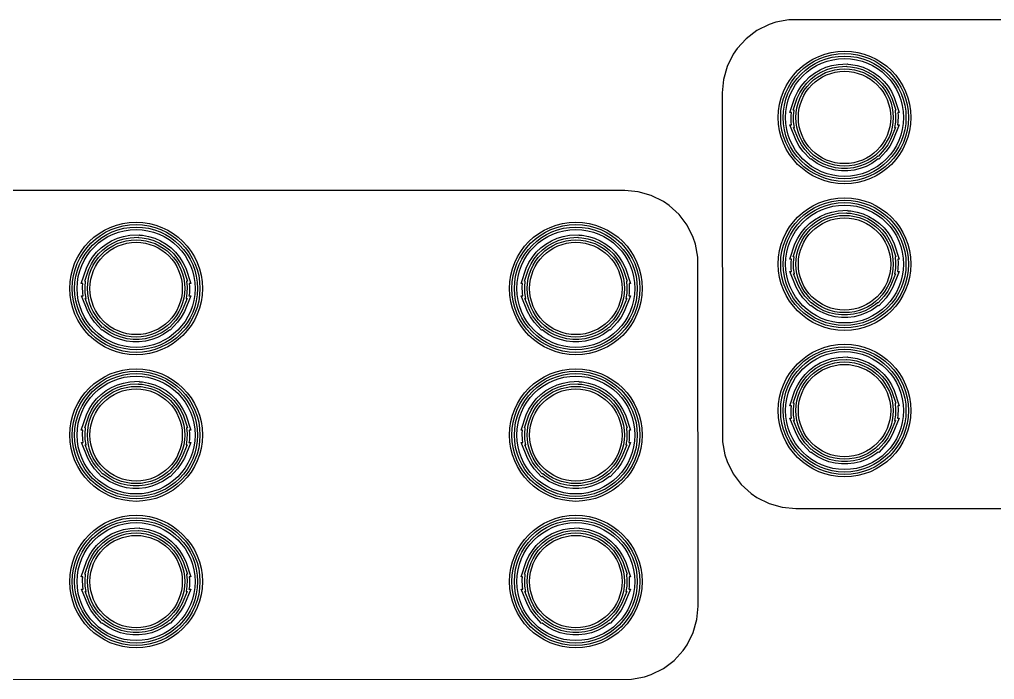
# Model space of a CAD drawing. Header units: millimetres. Extents: x -214 to 214, y -114 to 114.
# Drawn here: x -84.2 to -44.29, y 86.49 to 113.51 of the extents above; entities that cross this region are included whole.
import ezdxf

# ---------------------------------------------------------------- set-up
doc = ezdxf.new("R2010")
doc.units = ezdxf.units.MM
doc.layers.add('1', color=7, linetype='CONTINUOUS')

msp = doc.modelspace()

# ---------------------------------------------------------------- linework, layer by layer
at = {"layer": '1', "color": 0}
for p, q in [((-53.239, 113.398), (-53.513, 113.306)), ((-52.704, 113.497), (-53.239, 113.398)), ((7.573, 113.51), (-52.704, 113.497)), ((-54.011, 113.059), (-54.454, 112.725)), ((-53.513, 113.306), (-54.011, 113.059)), ((-54.454, 112.725), (-54.823, 112.322)), ((-54.823, 112.322), (-54.985, 112.084)), ((-54.985, 112.084), (-55.233, 111.587)), ((-55.233, 111.587), (-55.385, 111.053)), ((-55.385, 111.053), (-55.436, 110.514)), ((-55.436, 110.514), (-55.437, 110.513)), ((-55.437, 110.513), (-55.424, 96.222)), ((-59.426, 106.51), (-119.704, 106.497)), ((-58.873, 106.458), (-59.426, 106.51)), ((-58.339, 106.306), (-58.873, 106.458)), ((-57.842, 106.058), (-58.339, 106.306)), ((-57.604, 105.896), (-57.842, 106.058)), ((-57.201, 105.527), (-57.604, 105.896)), ((-56.867, 105.084), (-57.201, 105.527)), ((-56.62, 104.586), (-56.867, 105.084)), ((-56.528, 104.312), (-56.62, 104.586)), ((-56.429, 103.777), (-56.528, 104.312)), ((-56.416, 89.499), (-56.429, 103.777)), ((-55.424, 96.222), (-55.325, 95.687)), ((-55.325, 95.687), (-55.233, 95.413)), ((-55.233, 95.413), (-54.986, 94.915)), ((-54.986, 94.915), (-54.652, 94.472)), ((-54.652, 94.472), (-54.249, 94.103)), ((-54.249, 94.103), (-54.011, 93.941)), ((-54.011, 93.941), (-53.514, 93.693)), ((-53.514, 93.693), (-52.98, 93.541)), ((-52.98, 93.541), (-52.427, 93.49)), ((-52.427, 93.49), (7.85, 93.502)), ((-56.468, 88.946), (-56.416, 89.499)), ((-56.62, 88.412), (-56.468, 88.946)), ((-56.868, 87.915), (-56.62, 88.412)), ((-57.03, 87.677), (-56.868, 87.915)), ((-57.399, 87.274), (-57.03, 87.677)), ((-57.842, 86.94), (-57.399, 87.274)), ((-58.614, 86.601), (-58.34, 86.693)), ((-58.34, 86.693), (-57.842, 86.94)), ((-119.428, 86.49), (-59.149, 86.502)), ((-59.149, 86.502), (-58.614, 86.601))]:
    msp.add_line(p, q, dxfattribs=at)
at = {"layer": '1', "color": 1}
for p, q in [((-51.651, 111.315), (-51.427, 111.448)), ((-51.595, 111.232), (-51.381, 111.359)), ((-51.427, 111.448), (-51.189, 111.553)), ((-51.381, 111.359), (-51.155, 111.459)), ((-51.189, 111.553), (-50.94, 111.628)), ((-51.155, 111.459), (-50.917, 111.531)), ((-50.94, 111.628), (-50.685, 111.674)), ((-50.917, 111.531), (-50.673, 111.575)), ((-50.685, 111.674), (-50.303, 111.698)), ((-50.673, 111.575), (-50.342, 111.595)), ((-50.342, 111.595), (-50.332, 111.584)), ((-50.332, 111.584), (-50.18, 111.575)), ((-50.303, 111.698), (-50.286, 111.681)), ((-50.286, 111.681), (-50.168, 111.674)), ((-50.18, 111.575), (-49.936, 111.531)), ((-50.168, 111.674), (-49.913, 111.628)), ((-49.936, 111.531), (-49.698, 111.459)), ((-49.913, 111.628), (-49.664, 111.553)), ((-49.698, 111.459), (-49.472, 111.359)), ((-49.664, 111.553), (-49.426, 111.448)), ((-49.472, 111.359), (-49.258, 111.232)), ((-49.426, 111.448), (-49.202, 111.315)), ((-52.206, 110.776), (-52.043, 110.978)), ((-52.043, 110.978), (-51.857, 111.159)), ((-51.969, 110.91), (-51.792, 111.083)), ((-51.857, 111.159), (-51.651, 111.315)), ((-51.792, 111.083), (-51.595, 111.232)), ((-49.258, 111.232), (-49.061, 111.083)), ((-49.202, 111.315), (-48.996, 111.159)), ((-49.061, 111.083), (-48.884, 110.91)), ((-48.996, 111.159), (-48.81, 110.978)), ((-48.81, 110.978), (-48.647, 110.776)), ((-52.456, 110.323), (-52.344, 110.558)), ((-52.344, 110.558), (-52.206, 110.776)), ((-52.256, 110.51), (-52.125, 110.718)), ((-52.125, 110.718), (-51.969, 110.91)), ((-48.884, 110.91), (-48.728, 110.718)), ((-48.728, 110.718), (-48.597, 110.51)), ((-48.647, 110.776), (-48.509, 110.558)), ((-48.509, 110.558), (-48.397, 110.323)), ((-52.669, 109.698), (-52.456, 110.323)), ((-52.529, 109.798), (-52.364, 110.286)), ((-52.364, 110.286), (-52.256, 110.51)), ((-48.597, 110.51), (-48.489, 110.286)), ((-48.489, 110.286), (-48.324, 109.798)), ((-48.397, 110.323), (-48.184, 109.698)), ((-52.495, 109.798), (-52.529, 109.798)), ((-52.516, 109.562), (-52.495, 109.798)), ((-48.324, 109.798), (-48.358, 109.798)), ((-48.358, 109.798), (-48.337, 109.561)), ((-52.604, 109.698), (-52.669, 109.698)), ((-52.616, 109.565), (-52.604, 109.698)), ((-52.608, 109.305), (-52.616, 109.565)), ((-52.509, 109.314), (-52.516, 109.562)), ((-48.337, 109.561), (-48.344, 109.313)), ((-48.184, 109.698), (-48.249, 109.698)), ((-48.249, 109.698), (-48.237, 109.564)), ((-48.237, 109.564), (-48.245, 109.304)), ((-52.404, 108.558), (-52.662, 109.194)), ((-52.662, 109.194), (-52.592, 109.194)), ((-52.592, 109.194), (-52.608, 109.305)), ((-52.314, 108.601), (-52.514, 109.094)), ((-52.514, 109.094), (-52.476, 109.094)), ((-52.476, 109.094), (-52.509, 109.314)), ((-48.339, 109.094), (-48.539, 108.601)), ((-48.191, 109.194), (-48.449, 108.558)), ((-48.344, 109.313), (-48.377, 109.094)), ((-48.377, 109.094), (-48.339, 109.094)), ((-48.245, 109.304), (-48.261, 109.194)), ((-48.261, 109.194), (-48.191, 109.194)), ((-52.279, 108.331), (-52.404, 108.558)), ((-52.195, 108.384), (-52.314, 108.601)), ((-48.539, 108.601), (-48.66, 108.383)), ((-48.449, 108.558), (-48.575, 108.33)), ((-52.129, 108.12), (-52.279, 108.331)), ((-52.051, 108.183), (-52.195, 108.384)), ((-51.798, 107.907), (-52.051, 108.183)), ((-48.803, 108.182), (-49.055, 107.907)), ((-48.66, 108.383), (-48.803, 108.182)), ((-48.575, 108.33), (-48.725, 108.119)), ((-51.826, 107.789), (-52.129, 108.12)), ((-51.801, 107.799), (-51.826, 107.789)), ((-51.754, 107.758), (-51.801, 107.799)), ((-51.781, 107.914), (-51.798, 107.907)), ((-51.693, 107.838), (-51.781, 107.914)), ((-51.49, 107.7), (-51.693, 107.838)), ((-49.16, 107.838), (-49.363, 107.7)), ((-49.072, 107.914), (-49.16, 107.838)), ((-49.052, 107.799), (-49.099, 107.758)), ((-49.055, 107.907), (-49.072, 107.914)), ((-49.027, 107.789), (-49.052, 107.799)), ((-48.725, 108.119), (-49.027, 107.789)), ((-51.541, 107.614), (-51.754, 107.758)), ((-51.308, 107.495), (-51.541, 107.614)), ((-51.268, 107.587), (-51.49, 107.7)), ((-51.067, 107.405), (-51.308, 107.495)), ((-51.038, 107.501), (-51.268, 107.587)), ((-50.814, 107.343), (-51.067, 107.405)), ((-50.796, 107.442), (-51.038, 107.501)), ((-50.55, 107.413), (-50.796, 107.442)), ((-50.303, 107.413), (-50.55, 107.413)), ((-50.057, 107.442), (-50.303, 107.413)), ((-49.815, 107.501), (-50.057, 107.442)), ((-49.786, 107.405), (-50.039, 107.343)), ((-49.585, 107.587), (-49.815, 107.501)), ((-49.545, 107.495), (-49.786, 107.405)), ((-49.363, 107.7), (-49.585, 107.587)), ((-49.312, 107.614), (-49.545, 107.495)), ((-49.099, 107.758), (-49.312, 107.614)), ((-50.555, 107.313), (-50.814, 107.343)), ((-50.298, 107.313), (-50.555, 107.313)), ((-50.039, 107.343), (-50.298, 107.313)), ((-51.651, 105.315), (-51.427, 105.448)), ((-51.427, 105.448), (-51.189, 105.553)), ((-51.381, 105.359), (-51.155, 105.459)), ((-51.189, 105.553), (-50.94, 105.628)), ((-51.155, 105.459), (-50.917, 105.531)), ((-50.94, 105.628), (-50.685, 105.674)), ((-50.917, 105.531), (-50.673, 105.575)), ((-50.685, 105.674), (-50.302, 105.698)), ((-50.673, 105.575), (-50.341, 105.595)), ((-50.341, 105.595), (-50.33, 105.584)), ((-50.33, 105.584), (-50.18, 105.575)), ((-50.302, 105.698), (-50.285, 105.681)), ((-50.285, 105.681), (-50.168, 105.674)), ((-50.18, 105.575), (-49.936, 105.531)), ((-50.168, 105.674), (-49.913, 105.628)), ((-49.936, 105.531), (-49.698, 105.459)), ((-49.913, 105.628), (-49.664, 105.553)), ((-49.698, 105.459), (-49.472, 105.359)), ((-49.664, 105.553), (-49.426, 105.448)), ((-49.426, 105.448), (-49.202, 105.315)), ((-52.206, 104.776), (-52.043, 104.978)), ((-52.043, 104.978), (-51.857, 105.159)), ((-51.969, 104.91), (-51.792, 105.083)), ((-51.857, 105.159), (-51.651, 105.315)), ((-51.792, 105.083), (-51.595, 105.232)), ((-51.595, 105.232), (-51.381, 105.359)), ((-49.472, 105.359), (-49.258, 105.232)), ((-49.258, 105.232), (-49.061, 105.083)), ((-49.202, 105.315), (-48.996, 105.159)), ((-49.061, 105.083), (-48.884, 104.91)), ((-48.996, 105.159), (-48.81, 104.978)), ((-48.81, 104.978), (-48.647, 104.776)), ((-80.189, 104.553), (-79.94, 104.628)), ((-79.94, 104.628), (-79.685, 104.674)), ((-79.917, 104.531), (-79.673, 104.575)), ((-79.685, 104.674), (-79.303, 104.698)), ((-79.673, 104.575), (-79.342, 104.595)), ((-79.342, 104.595), (-79.332, 104.584)), ((-79.332, 104.584), (-79.18, 104.575)), ((-79.303, 104.698), (-79.286, 104.681)), ((-79.286, 104.681), (-79.168, 104.674)), ((-79.18, 104.575), (-78.936, 104.531)), ((-79.168, 104.674), (-78.913, 104.628)), ((-78.913, 104.628), (-78.664, 104.553)), ((-62.189, 104.553), (-61.94, 104.628)), ((-61.94, 104.628), (-61.685, 104.674)), ((-61.917, 104.531), (-61.673, 104.575)), ((-61.685, 104.674), (-61.303, 104.698)), ((-61.673, 104.575), (-61.342, 104.595)), ((-61.342, 104.595), (-61.332, 104.584)), ((-61.332, 104.584), (-61.18, 104.575)), ((-61.303, 104.698), (-61.286, 104.681)), ((-61.286, 104.681), (-61.168, 104.674)), ((-61.18, 104.575), (-60.936, 104.531)), ((-61.168, 104.674), (-60.913, 104.628)), ((-60.913, 104.628), (-60.664, 104.553)), ((-52.344, 104.558), (-52.206, 104.776)), ((-52.256, 104.51), (-52.125, 104.718)), ((-52.125, 104.718), (-51.969, 104.91)), ((-48.884, 104.91), (-48.728, 104.718)), ((-48.728, 104.718), (-48.597, 104.51)), ((-48.647, 104.776), (-48.509, 104.558)), ((-80.857, 104.159), (-80.651, 104.315)), ((-80.792, 104.083), (-80.595, 104.232)), ((-80.651, 104.315), (-80.427, 104.448)), ((-80.595, 104.232), (-80.381, 104.359)), ((-80.427, 104.448), (-80.189, 104.553)), ((-80.381, 104.359), (-80.155, 104.459)), ((-80.155, 104.459), (-79.917, 104.531)), ((-78.936, 104.531), (-78.698, 104.459)), ((-78.698, 104.459), (-78.472, 104.359)), ((-78.664, 104.553), (-78.426, 104.448)), ((-78.472, 104.359), (-78.258, 104.232)), ((-78.426, 104.448), (-78.202, 104.315)), ((-78.258, 104.232), (-78.061, 104.083)), ((-78.202, 104.315), (-77.996, 104.159)), ((-62.857, 104.159), (-62.651, 104.315)), ((-62.792, 104.083), (-62.595, 104.232)), ((-62.651, 104.315), (-62.427, 104.448)), ((-62.595, 104.232), (-62.381, 104.359)), ((-62.427, 104.448), (-62.189, 104.553)), ((-62.381, 104.359), (-62.155, 104.459)), ((-62.155, 104.459), (-61.917, 104.531)), ((-60.936, 104.531), (-60.698, 104.459)), ((-60.698, 104.459), (-60.472, 104.359)), ((-60.664, 104.553), (-60.426, 104.448)), ((-60.472, 104.359), (-60.258, 104.232)), ((-60.426, 104.448), (-60.202, 104.315)), ((-60.258, 104.232), (-60.061, 104.083)), ((-60.202, 104.315), (-59.996, 104.159)), ((-52.669, 103.698), (-52.456, 104.323)), ((-52.529, 103.798), (-52.364, 104.286)), ((-52.456, 104.323), (-52.344, 104.558)), ((-52.364, 104.286), (-52.256, 104.51)), ((-48.597, 104.51), (-48.489, 104.286)), ((-48.509, 104.558), (-48.397, 104.323)), ((-48.489, 104.286), (-48.324, 103.798)), ((-48.397, 104.323), (-48.184, 103.698)), ((-81.344, 103.558), (-81.206, 103.776)), ((-81.206, 103.776), (-81.043, 103.978)), ((-81.125, 103.718), (-80.969, 103.91)), ((-81.043, 103.978), (-80.857, 104.159)), ((-80.969, 103.91), (-80.792, 104.083)), ((-78.061, 104.083), (-77.884, 103.91)), ((-77.996, 104.159), (-77.81, 103.978)), ((-77.884, 103.91), (-77.728, 103.718)), ((-77.81, 103.978), (-77.647, 103.776)), ((-77.647, 103.776), (-77.509, 103.558)), ((-63.344, 103.558), (-63.206, 103.776)), ((-63.206, 103.776), (-63.043, 103.978)), ((-63.125, 103.718), (-62.969, 103.91)), ((-63.043, 103.978), (-62.857, 104.159)), ((-62.969, 103.91), (-62.792, 104.083)), ((-60.061, 104.083), (-59.884, 103.91)), ((-59.996, 104.159), (-59.81, 103.978)), ((-59.884, 103.91), (-59.728, 103.718)), ((-59.81, 103.978), (-59.647, 103.776)), ((-59.647, 103.776), (-59.509, 103.558)), ((-52.495, 103.798), (-52.529, 103.798)), ((-52.516, 103.562), (-52.495, 103.798)), ((-48.324, 103.798), (-48.358, 103.798)), ((-48.358, 103.798), (-48.337, 103.561)), ((-81.456, 103.323), (-81.344, 103.558)), ((-81.364, 103.286), (-81.256, 103.51)), ((-81.256, 103.51), (-81.125, 103.718)), ((-77.728, 103.718), (-77.597, 103.51)), ((-77.597, 103.51), (-77.489, 103.286)), ((-77.509, 103.558), (-77.397, 103.323)), ((-63.456, 103.323), (-63.344, 103.558)), ((-63.364, 103.286), (-63.256, 103.51)), ((-63.256, 103.51), (-63.125, 103.718)), ((-59.728, 103.718), (-59.597, 103.51)), ((-59.597, 103.51), (-59.489, 103.286)), ((-59.509, 103.558), (-59.397, 103.323)), ((-52.604, 103.698), (-52.669, 103.698)), ((-52.616, 103.565), (-52.604, 103.698)), ((-52.608, 103.305), (-52.616, 103.565)), ((-52.509, 103.314), (-52.516, 103.562)), ((-48.337, 103.561), (-48.344, 103.313)), ((-48.184, 103.698), (-48.249, 103.698)), ((-48.249, 103.698), (-48.237, 103.564)), ((-48.237, 103.564), (-48.245, 103.304)), ((-81.669, 102.698), (-81.456, 103.323)), ((-81.529, 102.798), (-81.364, 103.286)), ((-77.489, 103.286), (-77.324, 102.798)), ((-77.397, 103.323), (-77.184, 102.698)), ((-63.669, 102.698), (-63.456, 103.323)), ((-63.529, 102.798), (-63.364, 103.286)), ((-59.489, 103.286), (-59.324, 102.798)), ((-59.397, 103.323), (-59.184, 102.698)), ((-52.404, 102.558), (-52.662, 103.194)), ((-52.662, 103.194), (-52.592, 103.194)), ((-52.592, 103.194), (-52.608, 103.305)), ((-52.314, 102.601), (-52.514, 103.094)), ((-52.514, 103.094), (-52.476, 103.094)), ((-52.476, 103.094), (-52.509, 103.314)), ((-48.339, 103.094), (-48.539, 102.601)), ((-48.191, 103.194), (-48.449, 102.558)), ((-48.344, 103.313), (-48.377, 103.094)), ((-48.377, 103.094), (-48.339, 103.094)), ((-48.245, 103.304), (-48.261, 103.194)), ((-48.261, 103.194), (-48.191, 103.194)), ((-81.604, 102.698), (-81.669, 102.698)), ((-81.616, 102.565), (-81.604, 102.698)), ((-81.495, 102.798), (-81.529, 102.798)), ((-81.516, 102.562), (-81.495, 102.798)), ((-77.324, 102.798), (-77.358, 102.798)), ((-77.358, 102.798), (-77.337, 102.561)), ((-77.184, 102.698), (-77.249, 102.698)), ((-77.249, 102.698), (-77.237, 102.564)), ((-63.604, 102.698), (-63.669, 102.698)), ((-63.616, 102.565), (-63.604, 102.698)), ((-63.495, 102.798), (-63.529, 102.798)), ((-63.516, 102.562), (-63.495, 102.798)), ((-59.324, 102.798), (-59.358, 102.798)), ((-59.358, 102.798), (-59.337, 102.561)), ((-59.184, 102.698), (-59.249, 102.698)), ((-59.249, 102.698), (-59.237, 102.564)), ((-52.195, 102.384), (-52.314, 102.601)), ((-48.539, 102.601), (-48.66, 102.383)), ((-81.404, 101.558), (-81.662, 102.194)), ((-81.662, 102.194), (-81.592, 102.194)), ((-81.608, 102.305), (-81.616, 102.565)), ((-81.592, 102.194), (-81.608, 102.305)), ((-81.509, 102.314), (-81.516, 102.562)), ((-81.476, 102.094), (-81.509, 102.314)), ((-77.191, 102.194), (-77.449, 101.558)), ((-77.344, 102.313), (-77.377, 102.094)), ((-77.337, 102.561), (-77.344, 102.313)), ((-77.245, 102.304), (-77.261, 102.194)), ((-77.261, 102.194), (-77.191, 102.194)), ((-77.237, 102.564), (-77.245, 102.304)), ((-63.404, 101.558), (-63.662, 102.194)), ((-63.662, 102.194), (-63.592, 102.194)), ((-63.608, 102.305), (-63.616, 102.565)), ((-63.592, 102.194), (-63.608, 102.305)), ((-63.509, 102.314), (-63.516, 102.562)), ((-63.476, 102.094), (-63.509, 102.314)), ((-59.191, 102.194), (-59.449, 101.558)), ((-59.344, 102.313), (-59.377, 102.094)), ((-59.337, 102.561), (-59.344, 102.313)), ((-59.245, 102.304), (-59.261, 102.194)), ((-59.261, 102.194), (-59.191, 102.194)), ((-59.237, 102.564), (-59.245, 102.304)), ((-52.279, 102.331), (-52.404, 102.558)), ((-52.129, 102.12), (-52.279, 102.331)), ((-52.051, 102.183), (-52.195, 102.384)), ((-51.798, 101.907), (-52.051, 102.183)), ((-48.803, 102.182), (-49.055, 101.907)), ((-48.66, 102.383), (-48.803, 102.182)), ((-48.575, 102.33), (-48.725, 102.119)), ((-48.449, 102.558), (-48.575, 102.33)), ((-81.314, 101.601), (-81.514, 102.094)), ((-81.514, 102.094), (-81.476, 102.094)), ((-77.339, 102.094), (-77.539, 101.601)), ((-77.377, 102.094), (-77.339, 102.094)), ((-63.314, 101.601), (-63.514, 102.094)), ((-63.514, 102.094), (-63.476, 102.094)), ((-59.339, 102.094), (-59.539, 101.601)), ((-59.377, 102.094), (-59.339, 102.094)), ((-51.826, 101.789), (-52.129, 102.12)), ((-51.801, 101.799), (-51.826, 101.789)), ((-51.754, 101.758), (-51.801, 101.799)), ((-51.781, 101.914), (-51.798, 101.907)), ((-51.693, 101.838), (-51.781, 101.914)), ((-51.49, 101.7), (-51.693, 101.838)), ((-49.16, 101.838), (-49.363, 101.7)), ((-49.072, 101.914), (-49.16, 101.838)), ((-49.052, 101.799), (-49.099, 101.758)), ((-49.055, 101.907), (-49.072, 101.914)), ((-49.027, 101.789), (-49.052, 101.799)), ((-48.725, 102.119), (-49.027, 101.789)), ((-81.279, 101.331), (-81.404, 101.558)), ((-81.195, 101.384), (-81.314, 101.601)), ((-81.051, 101.183), (-81.195, 101.384)), ((-77.66, 101.383), (-77.803, 101.182)), ((-77.539, 101.601), (-77.66, 101.383)), ((-77.449, 101.558), (-77.575, 101.33)), ((-63.279, 101.331), (-63.404, 101.558)), ((-63.195, 101.384), (-63.314, 101.601)), ((-63.051, 101.183), (-63.195, 101.384)), ((-59.66, 101.383), (-59.803, 101.182)), ((-59.539, 101.601), (-59.66, 101.383)), ((-59.449, 101.558), (-59.575, 101.33)), ((-51.541, 101.614), (-51.754, 101.758)), ((-51.308, 101.495), (-51.541, 101.614)), ((-51.268, 101.587), (-51.49, 101.7)), ((-51.067, 101.405), (-51.308, 101.495)), ((-51.038, 101.501), (-51.268, 101.587)), ((-50.814, 101.343), (-51.067, 101.405)), ((-50.796, 101.442), (-51.038, 101.501)), ((-50.55, 101.413), (-50.796, 101.442)), ((-50.303, 101.413), (-50.55, 101.413)), ((-50.057, 101.442), (-50.303, 101.413)), ((-49.815, 101.501), (-50.057, 101.442)), ((-49.786, 101.405), (-50.039, 101.343)), ((-49.585, 101.587), (-49.815, 101.501)), ((-49.545, 101.495), (-49.786, 101.405)), ((-49.363, 101.7), (-49.585, 101.587)), ((-49.312, 101.614), (-49.545, 101.495)), ((-49.099, 101.758), (-49.312, 101.614)), ((-81.129, 101.12), (-81.279, 101.331)), ((-80.826, 100.789), (-81.129, 101.12)), ((-80.798, 100.907), (-81.051, 101.183)), ((-77.803, 101.182), (-78.055, 100.907)), ((-77.725, 101.119), (-78.027, 100.789)), ((-77.575, 101.33), (-77.725, 101.119)), ((-63.129, 101.12), (-63.279, 101.331)), ((-62.826, 100.789), (-63.129, 101.12)), ((-62.798, 100.907), (-63.051, 101.183)), ((-59.803, 101.182), (-60.055, 100.907)), ((-59.725, 101.119), (-60.027, 100.789)), ((-59.575, 101.33), (-59.725, 101.119)), ((-50.555, 101.313), (-50.814, 101.343)), ((-50.298, 101.313), (-50.555, 101.313)), ((-50.039, 101.343), (-50.298, 101.313)), ((-80.801, 100.799), (-80.826, 100.789)), ((-80.754, 100.758), (-80.801, 100.799)), ((-80.781, 100.914), (-80.798, 100.907)), ((-80.693, 100.838), (-80.781, 100.914)), ((-80.541, 100.614), (-80.754, 100.758)), ((-80.49, 100.7), (-80.693, 100.838)), ((-80.308, 100.495), (-80.541, 100.614)), ((-80.268, 100.587), (-80.49, 100.7)), ((-80.038, 100.501), (-80.268, 100.587)), ((-78.585, 100.587), (-78.815, 100.501)), ((-78.363, 100.7), (-78.585, 100.587)), ((-78.312, 100.614), (-78.545, 100.495)), ((-78.16, 100.838), (-78.363, 100.7)), ((-78.099, 100.758), (-78.312, 100.614)), ((-78.072, 100.914), (-78.16, 100.838)), ((-78.052, 100.799), (-78.099, 100.758)), ((-78.055, 100.907), (-78.072, 100.914)), ((-78.027, 100.789), (-78.052, 100.799)), ((-62.801, 100.799), (-62.826, 100.789)), ((-62.754, 100.758), (-62.801, 100.799)), ((-62.781, 100.914), (-62.798, 100.907)), ((-62.693, 100.838), (-62.781, 100.914)), ((-62.541, 100.614), (-62.754, 100.758)), ((-62.49, 100.7), (-62.693, 100.838)), ((-62.308, 100.495), (-62.541, 100.614)), ((-62.268, 100.587), (-62.49, 100.7)), ((-62.038, 100.501), (-62.268, 100.587)), ((-60.585, 100.587), (-60.815, 100.501)), ((-60.363, 100.7), (-60.585, 100.587)), ((-60.312, 100.614), (-60.545, 100.495)), ((-60.16, 100.838), (-60.363, 100.7)), ((-60.099, 100.758), (-60.312, 100.614)), ((-60.072, 100.914), (-60.16, 100.838)), ((-60.052, 100.799), (-60.099, 100.758)), ((-60.055, 100.907), (-60.072, 100.914)), ((-60.027, 100.789), (-60.052, 100.799)), ((-80.067, 100.405), (-80.308, 100.495)), ((-79.814, 100.343), (-80.067, 100.405)), ((-79.796, 100.442), (-80.038, 100.501)), ((-79.555, 100.313), (-79.814, 100.343)), ((-79.55, 100.413), (-79.796, 100.442)), ((-79.298, 100.313), (-79.555, 100.313)), ((-79.303, 100.413), (-79.55, 100.413)), ((-79.057, 100.442), (-79.303, 100.413)), ((-79.039, 100.343), (-79.298, 100.313)), ((-78.815, 100.501), (-79.057, 100.442)), ((-78.786, 100.405), (-79.039, 100.343)), ((-78.545, 100.495), (-78.786, 100.405)), ((-62.067, 100.405), (-62.308, 100.495)), ((-61.814, 100.343), (-62.067, 100.405)), ((-61.796, 100.442), (-62.038, 100.501)), ((-61.555, 100.313), (-61.814, 100.343)), ((-61.55, 100.413), (-61.796, 100.442)), ((-61.298, 100.313), (-61.555, 100.313)), ((-61.303, 100.413), (-61.55, 100.413)), ((-61.057, 100.442), (-61.303, 100.413)), ((-61.039, 100.343), (-61.298, 100.313)), ((-60.815, 100.501), (-61.057, 100.442)), ((-60.786, 100.405), (-61.039, 100.343)), ((-60.545, 100.495), (-60.786, 100.405)), ((-51.651, 99.315), (-51.427, 99.448)), ((-51.427, 99.448), (-51.189, 99.553)), ((-51.381, 99.359), (-51.155, 99.459)), ((-51.189, 99.553), (-50.94, 99.628)), ((-51.155, 99.459), (-50.917, 99.531)), ((-50.94, 99.628), (-50.685, 99.674)), ((-50.917, 99.531), (-50.673, 99.575)), ((-50.685, 99.674), (-50.302, 99.698)), ((-50.673, 99.575), (-50.341, 99.595)), ((-50.341, 99.595), (-50.33, 99.584)), ((-50.33, 99.584), (-50.18, 99.575)), ((-50.302, 99.698), (-50.285, 99.681)), ((-50.285, 99.681), (-50.168, 99.674)), ((-50.18, 99.575), (-49.936, 99.531)), ((-50.168, 99.674), (-49.913, 99.628)), ((-49.936, 99.531), (-49.698, 99.459)), ((-49.913, 99.628), (-49.664, 99.553)), ((-49.698, 99.459), (-49.472, 99.359)), ((-49.664, 99.553), (-49.426, 99.448)), ((-49.426, 99.448), (-49.202, 99.315)), ((-52.043, 98.978), (-51.857, 99.159)), ((-51.969, 98.91), (-51.792, 99.083)), ((-51.857, 99.159), (-51.651, 99.315)), ((-51.792, 99.083), (-51.595, 99.232)), ((-51.595, 99.232), (-51.381, 99.359)), ((-49.472, 99.359), (-49.258, 99.232)), ((-49.258, 99.232), (-49.061, 99.083)), ((-49.202, 99.315), (-48.996, 99.159)), ((-49.061, 99.083), (-48.884, 98.91)), ((-48.996, 99.159), (-48.81, 98.978)), ((-80.189, 98.553), (-79.94, 98.628)), ((-79.94, 98.628), (-79.685, 98.674)), ((-79.685, 98.674), (-79.303, 98.698)), ((-79.673, 98.575), (-79.342, 98.595)), ((-79.342, 98.595), (-79.332, 98.584)), ((-79.332, 98.584), (-79.18, 98.575)), ((-79.303, 98.698), (-79.286, 98.681)), ((-79.286, 98.681), (-79.168, 98.674)), ((-79.168, 98.674), (-78.913, 98.628)), ((-78.913, 98.628), (-78.664, 98.553)), ((-62.189, 98.553), (-61.94, 98.628)), ((-61.94, 98.628), (-61.685, 98.674)), ((-61.685, 98.674), (-61.302, 98.698)), ((-61.673, 98.575), (-61.341, 98.595)), ((-61.341, 98.595), (-61.33, 98.584)), ((-61.33, 98.584), (-61.18, 98.575)), ((-61.302, 98.698), (-61.285, 98.681)), ((-61.285, 98.681), (-61.168, 98.674)), ((-61.168, 98.674), (-60.913, 98.628)), ((-60.913, 98.628), (-60.664, 98.553)), ((-52.344, 98.558), (-52.206, 98.776)), ((-52.256, 98.51), (-52.125, 98.718)), ((-52.206, 98.776), (-52.043, 98.978)), ((-52.125, 98.718), (-51.969, 98.91)), ((-48.884, 98.91), (-48.728, 98.718)), ((-48.81, 98.978), (-48.647, 98.776)), ((-48.728, 98.718), (-48.597, 98.51)), ((-48.647, 98.776), (-48.509, 98.558)), ((-80.857, 98.159), (-80.651, 98.315)), ((-80.792, 98.083), (-80.595, 98.232)), ((-80.651, 98.315), (-80.427, 98.448)), ((-80.595, 98.232), (-80.381, 98.359)), ((-80.427, 98.448), (-80.189, 98.553)), ((-80.381, 98.359), (-80.155, 98.459)), ((-80.155, 98.459), (-79.917, 98.531)), ((-79.917, 98.531), (-79.673, 98.575)), ((-79.18, 98.575), (-78.936, 98.531)), ((-78.936, 98.531), (-78.698, 98.459)), ((-78.698, 98.459), (-78.472, 98.359)), ((-78.664, 98.553), (-78.426, 98.448)), ((-78.472, 98.359), (-78.258, 98.232)), ((-78.426, 98.448), (-78.202, 98.315)), ((-78.258, 98.232), (-78.061, 98.083)), ((-78.202, 98.315), (-77.996, 98.159)), ((-62.857, 98.159), (-62.651, 98.315)), ((-62.792, 98.083), (-62.595, 98.232)), ((-62.651, 98.315), (-62.427, 98.448)), ((-62.595, 98.232), (-62.381, 98.359)), ((-62.427, 98.448), (-62.189, 98.553)), ((-62.381, 98.359), (-62.155, 98.459)), ((-62.155, 98.459), (-61.917, 98.531)), ((-61.917, 98.531), (-61.673, 98.575)), ((-61.18, 98.575), (-60.936, 98.531)), ((-60.936, 98.531), (-60.698, 98.459)), ((-60.698, 98.459), (-60.472, 98.359)), ((-60.664, 98.553), (-60.426, 98.448)), ((-60.472, 98.359), (-60.258, 98.232)), ((-60.426, 98.448), (-60.202, 98.315)), ((-60.258, 98.232), (-60.061, 98.083)), ((-60.202, 98.315), (-59.996, 98.159)), ((-52.669, 97.698), (-52.456, 98.323)), ((-52.529, 97.798), (-52.364, 98.286)), ((-52.456, 98.323), (-52.344, 98.558)), ((-52.364, 98.286), (-52.256, 98.51)), ((-48.597, 98.51), (-48.489, 98.286)), ((-48.509, 98.558), (-48.397, 98.323)), ((-48.489, 98.286), (-48.324, 97.798)), ((-48.397, 98.323), (-48.184, 97.698)), ((-81.206, 97.776), (-81.043, 97.978)), ((-81.125, 97.718), (-80.969, 97.91)), ((-81.043, 97.978), (-80.857, 98.159)), ((-80.969, 97.91), (-80.792, 98.083)), ((-78.061, 98.083), (-77.884, 97.91)), ((-77.996, 98.159), (-77.81, 97.978)), ((-77.884, 97.91), (-77.728, 97.718)), ((-77.81, 97.978), (-77.647, 97.776)), ((-63.206, 97.776), (-63.043, 97.978)), ((-63.125, 97.718), (-62.969, 97.91)), ((-63.043, 97.978), (-62.857, 98.159)), ((-62.969, 97.91), (-62.792, 98.083)), ((-60.061, 98.083), (-59.884, 97.91)), ((-59.996, 98.159), (-59.81, 97.978)), ((-59.884, 97.91), (-59.728, 97.718)), ((-59.81, 97.978), (-59.647, 97.776)), ((-52.495, 97.798), (-52.529, 97.798)), ((-52.516, 97.562), (-52.495, 97.798)), ((-48.324, 97.798), (-48.358, 97.798)), ((-48.358, 97.798), (-48.337, 97.561)), ((-81.456, 97.323), (-81.344, 97.558)), ((-81.364, 97.286), (-81.256, 97.51)), ((-81.344, 97.558), (-81.206, 97.776)), ((-81.256, 97.51), (-81.125, 97.718)), ((-77.728, 97.718), (-77.597, 97.51)), ((-77.647, 97.776), (-77.509, 97.558)), ((-77.597, 97.51), (-77.489, 97.286)), ((-77.509, 97.558), (-77.397, 97.323)), ((-63.456, 97.323), (-63.344, 97.558)), ((-63.364, 97.286), (-63.256, 97.51)), ((-63.344, 97.558), (-63.206, 97.776)), ((-63.256, 97.51), (-63.125, 97.718)), ((-59.728, 97.718), (-59.597, 97.51)), ((-59.647, 97.776), (-59.509, 97.558)), ((-59.597, 97.51), (-59.489, 97.286)), ((-59.509, 97.558), (-59.397, 97.323)), ((-52.604, 97.698), (-52.669, 97.698)), ((-52.616, 97.565), (-52.604, 97.698)), ((-52.608, 97.305), (-52.616, 97.565)), ((-52.509, 97.314), (-52.516, 97.562)), ((-48.337, 97.561), (-48.344, 97.313)), ((-48.184, 97.698), (-48.249, 97.698)), ((-48.249, 97.698), (-48.237, 97.564)), ((-48.237, 97.564), (-48.245, 97.304)), ((-81.669, 96.698), (-81.456, 97.323)), ((-81.529, 96.798), (-81.364, 97.286)), ((-77.489, 97.286), (-77.324, 96.798)), ((-77.397, 97.323), (-77.184, 96.698)), ((-63.669, 96.698), (-63.456, 97.323)), ((-63.529, 96.798), (-63.364, 97.286)), ((-59.489, 97.286), (-59.324, 96.798)), ((-59.397, 97.323), (-59.184, 96.698)), ((-52.404, 96.558), (-52.662, 97.194)), ((-52.662, 97.194), (-52.592, 97.194)), ((-52.592, 97.194), (-52.608, 97.305)), ((-52.314, 96.601), (-52.514, 97.094)), ((-52.514, 97.094), (-52.476, 97.094)), ((-52.476, 97.094), (-52.509, 97.314)), ((-48.339, 97.094), (-48.539, 96.601)), ((-48.191, 97.194), (-48.449, 96.558)), ((-48.344, 97.313), (-48.377, 97.094)), ((-48.377, 97.094), (-48.339, 97.094)), ((-48.245, 97.304), (-48.261, 97.194)), ((-48.261, 97.194), (-48.191, 97.194)), ((-81.604, 96.698), (-81.669, 96.698)), ((-81.616, 96.565), (-81.604, 96.698)), ((-81.495, 96.798), (-81.529, 96.798)), ((-81.516, 96.562), (-81.495, 96.798)), ((-77.324, 96.798), (-77.358, 96.798)), ((-77.358, 96.798), (-77.337, 96.561)), ((-77.184, 96.698), (-77.249, 96.698)), ((-77.249, 96.698), (-77.237, 96.564)), ((-63.604, 96.698), (-63.669, 96.698)), ((-63.616, 96.565), (-63.604, 96.698)), ((-63.495, 96.798), (-63.529, 96.798)), ((-63.516, 96.562), (-63.495, 96.798)), ((-59.324, 96.798), (-59.358, 96.798)), ((-59.358, 96.798), (-59.337, 96.561)), ((-59.184, 96.698), (-59.249, 96.698)), ((-59.249, 96.698), (-59.237, 96.564)), ((-52.195, 96.384), (-52.314, 96.601)), ((-48.539, 96.601), (-48.66, 96.383)), ((-81.404, 95.558), (-81.662, 96.194)), ((-81.662, 96.194), (-81.592, 96.194)), ((-81.608, 96.305), (-81.616, 96.565)), ((-81.592, 96.194), (-81.608, 96.305)), ((-81.509, 96.314), (-81.516, 96.562)), ((-81.476, 96.094), (-81.509, 96.314)), ((-77.191, 96.194), (-77.449, 95.558)), ((-77.344, 96.313), (-77.377, 96.094)), ((-77.337, 96.561), (-77.344, 96.313)), ((-77.245, 96.304), (-77.261, 96.194)), ((-77.261, 96.194), (-77.191, 96.194)), ((-77.237, 96.564), (-77.245, 96.304)), ((-63.404, 95.558), (-63.662, 96.194)), ((-63.662, 96.194), (-63.592, 96.194)), ((-63.608, 96.305), (-63.616, 96.565)), ((-63.592, 96.194), (-63.608, 96.305)), ((-63.509, 96.314), (-63.516, 96.562)), ((-63.476, 96.094), (-63.509, 96.314)), ((-59.191, 96.194), (-59.449, 95.558)), ((-59.344, 96.313), (-59.377, 96.094)), ((-59.337, 96.561), (-59.344, 96.313)), ((-59.245, 96.304), (-59.261, 96.194)), ((-59.261, 96.194), (-59.191, 96.194)), ((-59.237, 96.564), (-59.245, 96.304)), ((-52.279, 96.331), (-52.404, 96.558)), ((-52.129, 96.12), (-52.279, 96.331)), ((-52.051, 96.183), (-52.195, 96.384)), ((-48.66, 96.383), (-48.803, 96.182)), ((-48.575, 96.33), (-48.725, 96.119)), ((-48.449, 96.558), (-48.575, 96.33)), ((-81.314, 95.601), (-81.514, 96.094)), ((-81.514, 96.094), (-81.476, 96.094)), ((-77.339, 96.094), (-77.539, 95.601)), ((-77.377, 96.094), (-77.339, 96.094)), ((-63.314, 95.601), (-63.514, 96.094)), ((-63.514, 96.094), (-63.476, 96.094)), ((-59.339, 96.094), (-59.539, 95.601)), ((-59.377, 96.094), (-59.339, 96.094)), ((-51.826, 95.789), (-52.129, 96.12)), ((-51.798, 95.907), (-52.051, 96.183)), ((-51.801, 95.799), (-51.826, 95.789)), ((-51.754, 95.758), (-51.801, 95.799)), ((-51.781, 95.914), (-51.798, 95.907)), ((-51.693, 95.838), (-51.781, 95.914)), ((-51.49, 95.7), (-51.693, 95.838)), ((-49.16, 95.838), (-49.363, 95.7)), ((-49.072, 95.914), (-49.16, 95.838)), ((-49.052, 95.799), (-49.099, 95.758)), ((-49.055, 95.907), (-49.072, 95.914)), ((-48.803, 96.182), (-49.055, 95.907)), ((-49.027, 95.789), (-49.052, 95.799)), ((-48.725, 96.119), (-49.027, 95.789)), ((-81.279, 95.331), (-81.404, 95.558)), ((-81.195, 95.384), (-81.314, 95.601)), ((-77.539, 95.601), (-77.66, 95.383)), ((-77.449, 95.558), (-77.575, 95.33)), ((-63.279, 95.331), (-63.404, 95.558)), ((-63.195, 95.384), (-63.314, 95.601)), ((-59.539, 95.601), (-59.66, 95.383)), ((-59.449, 95.558), (-59.575, 95.33)), ((-51.541, 95.614), (-51.754, 95.758)), ((-51.308, 95.495), (-51.541, 95.614)), ((-51.268, 95.587), (-51.49, 95.7)), ((-51.067, 95.405), (-51.308, 95.495)), ((-51.038, 95.501), (-51.268, 95.587)), ((-50.814, 95.343), (-51.067, 95.405)), ((-50.796, 95.442), (-51.038, 95.501)), ((-50.55, 95.413), (-50.796, 95.442)), ((-50.303, 95.413), (-50.55, 95.413)), ((-50.057, 95.442), (-50.303, 95.413)), ((-49.815, 95.501), (-50.057, 95.442)), ((-49.786, 95.405), (-50.039, 95.343)), ((-49.585, 95.587), (-49.815, 95.501)), ((-49.545, 95.495), (-49.786, 95.405)), ((-49.363, 95.7), (-49.585, 95.587)), ((-49.312, 95.614), (-49.545, 95.495)), ((-49.099, 95.758), (-49.312, 95.614)), ((-81.129, 95.12), (-81.279, 95.331)), ((-81.051, 95.183), (-81.195, 95.384)), ((-80.826, 94.789), (-81.129, 95.12)), ((-80.798, 94.907), (-81.051, 95.183)), ((-77.803, 95.182), (-78.055, 94.907)), ((-77.725, 95.119), (-78.027, 94.789)), ((-77.66, 95.383), (-77.803, 95.182)), ((-77.575, 95.33), (-77.725, 95.119)), ((-63.129, 95.12), (-63.279, 95.331)), ((-63.051, 95.183), (-63.195, 95.384)), ((-62.826, 94.789), (-63.129, 95.12)), ((-62.798, 94.907), (-63.051, 95.183)), ((-59.803, 95.182), (-60.055, 94.907)), ((-59.725, 95.119), (-60.027, 94.789)), ((-59.66, 95.383), (-59.803, 95.182)), ((-59.575, 95.33), (-59.725, 95.119)), ((-50.555, 95.313), (-50.814, 95.343)), ((-50.298, 95.313), (-50.555, 95.313)), ((-50.039, 95.343), (-50.298, 95.313)), ((-80.801, 94.799), (-80.826, 94.789)), ((-80.754, 94.758), (-80.801, 94.799)), ((-80.781, 94.914), (-80.798, 94.907)), ((-80.693, 94.838), (-80.781, 94.914)), ((-80.541, 94.614), (-80.754, 94.758)), ((-80.49, 94.7), (-80.693, 94.838)), ((-80.308, 94.495), (-80.541, 94.614)), ((-80.268, 94.587), (-80.49, 94.7)), ((-78.363, 94.7), (-78.585, 94.587)), ((-78.312, 94.614), (-78.545, 94.495)), ((-78.16, 94.838), (-78.363, 94.7)), ((-78.099, 94.758), (-78.312, 94.614)), ((-78.072, 94.914), (-78.16, 94.838)), ((-78.052, 94.799), (-78.099, 94.758)), ((-78.055, 94.907), (-78.072, 94.914)), ((-78.027, 94.789), (-78.052, 94.799)), ((-62.801, 94.799), (-62.826, 94.789)), ((-62.754, 94.758), (-62.801, 94.799)), ((-62.781, 94.914), (-62.798, 94.907)), ((-62.693, 94.838), (-62.781, 94.914)), ((-62.541, 94.614), (-62.754, 94.758)), ((-62.49, 94.7), (-62.693, 94.838)), ((-62.308, 94.495), (-62.541, 94.614)), ((-62.268, 94.587), (-62.49, 94.7)), ((-60.363, 94.7), (-60.585, 94.587)), ((-60.312, 94.614), (-60.545, 94.495)), ((-60.16, 94.838), (-60.363, 94.7)), ((-60.099, 94.758), (-60.312, 94.614)), ((-60.072, 94.914), (-60.16, 94.838)), ((-60.052, 94.799), (-60.099, 94.758)), ((-60.055, 94.907), (-60.072, 94.914)), ((-60.027, 94.789), (-60.052, 94.799)), ((-80.067, 94.405), (-80.308, 94.495)), ((-80.038, 94.501), (-80.268, 94.587)), ((-79.814, 94.343), (-80.067, 94.405)), ((-79.796, 94.442), (-80.038, 94.501)), ((-79.555, 94.313), (-79.814, 94.343)), ((-79.55, 94.413), (-79.796, 94.442)), ((-79.298, 94.313), (-79.555, 94.313)), ((-79.303, 94.413), (-79.55, 94.413)), ((-79.057, 94.442), (-79.303, 94.413)), ((-79.039, 94.343), (-79.298, 94.313)), ((-78.815, 94.501), (-79.057, 94.442)), ((-78.786, 94.405), (-79.039, 94.343)), ((-78.585, 94.587), (-78.815, 94.501)), ((-78.545, 94.495), (-78.786, 94.405)), ((-62.067, 94.405), (-62.308, 94.495)), ((-62.038, 94.501), (-62.268, 94.587)), ((-61.814, 94.343), (-62.067, 94.405)), ((-61.796, 94.442), (-62.038, 94.501)), ((-61.555, 94.313), (-61.814, 94.343)), ((-61.55, 94.413), (-61.796, 94.442)), ((-61.298, 94.313), (-61.555, 94.313)), ((-61.303, 94.413), (-61.55, 94.413)), ((-61.057, 94.442), (-61.303, 94.413)), ((-61.039, 94.343), (-61.298, 94.313)), ((-60.815, 94.501), (-61.057, 94.442)), ((-60.786, 94.405), (-61.039, 94.343)), ((-60.585, 94.587), (-60.815, 94.501)), ((-60.545, 94.495), (-60.786, 94.405)), ((-80.189, 92.553), (-79.94, 92.628)), ((-79.94, 92.628), (-79.685, 92.674)), ((-79.685, 92.674), (-79.303, 92.698)), ((-79.673, 92.575), (-79.342, 92.595)), ((-79.342, 92.595), (-79.332, 92.584)), ((-79.303, 92.698), (-79.286, 92.681)), ((-79.286, 92.681), (-79.168, 92.674)), ((-79.168, 92.674), (-78.913, 92.628)), ((-78.913, 92.628), (-78.664, 92.553)), ((-62.189, 92.553), (-61.94, 92.628)), ((-61.94, 92.628), (-61.685, 92.674)), ((-61.685, 92.674), (-61.302, 92.698)), ((-61.673, 92.575), (-61.341, 92.595)), ((-61.341, 92.595), (-61.33, 92.584)), ((-61.302, 92.698), (-61.285, 92.681)), ((-61.285, 92.681), (-61.168, 92.674)), ((-61.168, 92.674), (-60.913, 92.628)), ((-60.913, 92.628), (-60.664, 92.553)), ((-80.857, 92.159), (-80.651, 92.315)), ((-80.792, 92.083), (-80.595, 92.232)), ((-80.651, 92.315), (-80.427, 92.448)), ((-80.595, 92.232), (-80.381, 92.359)), ((-80.427, 92.448), (-80.189, 92.553)), ((-80.381, 92.359), (-80.155, 92.459)), ((-80.155, 92.459), (-79.917, 92.531)), ((-79.917, 92.531), (-79.673, 92.575)), ((-79.332, 92.584), (-79.18, 92.575)), ((-79.18, 92.575), (-78.936, 92.531)), ((-78.936, 92.531), (-78.698, 92.459)), ((-78.698, 92.459), (-78.472, 92.359)), ((-78.664, 92.553), (-78.426, 92.448)), ((-78.472, 92.359), (-78.258, 92.232)), ((-78.426, 92.448), (-78.202, 92.315)), ((-78.258, 92.232), (-78.061, 92.083)), ((-78.202, 92.315), (-77.996, 92.159)), ((-62.857, 92.159), (-62.651, 92.315)), ((-62.792, 92.083), (-62.595, 92.232)), ((-62.651, 92.315), (-62.427, 92.448)), ((-62.595, 92.232), (-62.381, 92.359)), ((-62.427, 92.448), (-62.189, 92.553)), ((-62.381, 92.359), (-62.155, 92.459)), ((-62.155, 92.459), (-61.917, 92.531)), ((-61.917, 92.531), (-61.673, 92.575)), ((-61.33, 92.584), (-61.18, 92.575)), ((-61.18, 92.575), (-60.936, 92.531)), ((-60.936, 92.531), (-60.698, 92.459)), ((-60.698, 92.459), (-60.472, 92.359)), ((-60.664, 92.553), (-60.426, 92.448)), ((-60.472, 92.359), (-60.258, 92.232)), ((-60.426, 92.448), (-60.202, 92.315)), ((-60.258, 92.232), (-60.061, 92.083)), ((-60.202, 92.315), (-59.996, 92.159)), ((-81.206, 91.776), (-81.043, 91.978)), ((-81.125, 91.718), (-80.969, 91.91)), ((-81.043, 91.978), (-80.857, 92.159)), ((-80.969, 91.91), (-80.792, 92.083)), ((-78.061, 92.083), (-77.884, 91.91)), ((-77.996, 92.159), (-77.81, 91.978)), ((-77.884, 91.91), (-77.728, 91.718)), ((-77.81, 91.978), (-77.647, 91.776)), ((-63.206, 91.776), (-63.043, 91.978)), ((-63.125, 91.718), (-62.969, 91.91)), ((-63.043, 91.978), (-62.857, 92.159)), ((-62.969, 91.91), (-62.792, 92.083)), ((-60.061, 92.083), (-59.884, 91.91)), ((-59.996, 92.159), (-59.81, 91.978)), ((-59.884, 91.91), (-59.728, 91.718)), ((-59.81, 91.978), (-59.647, 91.776)), ((-81.456, 91.323), (-81.344, 91.558)), ((-81.364, 91.286), (-81.256, 91.51)), ((-81.344, 91.558), (-81.206, 91.776)), ((-81.256, 91.51), (-81.125, 91.718)), ((-77.728, 91.718), (-77.597, 91.51)), ((-77.647, 91.776), (-77.509, 91.558)), ((-77.597, 91.51), (-77.489, 91.286)), ((-77.509, 91.558), (-77.397, 91.323)), ((-63.456, 91.323), (-63.344, 91.558)), ((-63.364, 91.286), (-63.256, 91.51)), ((-63.344, 91.558), (-63.206, 91.776)), ((-63.256, 91.51), (-63.125, 91.718)), ((-59.728, 91.718), (-59.597, 91.51)), ((-59.647, 91.776), (-59.509, 91.558)), ((-59.597, 91.51), (-59.489, 91.286)), ((-59.509, 91.558), (-59.397, 91.323)), ((-81.669, 90.698), (-81.456, 91.323)), ((-81.529, 90.798), (-81.364, 91.286)), ((-77.489, 91.286), (-77.324, 90.798)), ((-77.397, 91.323), (-77.184, 90.698)), ((-63.669, 90.698), (-63.456, 91.323)), ((-63.529, 90.798), (-63.364, 91.286)), ((-59.489, 91.286), (-59.324, 90.798)), ((-59.397, 91.323), (-59.184, 90.698)), ((-81.604, 90.698), (-81.669, 90.698)), ((-81.616, 90.565), (-81.604, 90.698)), ((-81.495, 90.798), (-81.529, 90.798)), ((-81.516, 90.562), (-81.495, 90.798)), ((-77.324, 90.798), (-77.358, 90.798)), ((-77.358, 90.798), (-77.337, 90.561)), ((-77.184, 90.698), (-77.249, 90.698)), ((-77.249, 90.698), (-77.237, 90.564)), ((-63.604, 90.698), (-63.669, 90.698)), ((-63.616, 90.565), (-63.604, 90.698)), ((-63.495, 90.798), (-63.529, 90.798)), ((-63.516, 90.562), (-63.495, 90.798)), ((-59.324, 90.798), (-59.358, 90.798)), ((-59.358, 90.798), (-59.337, 90.561)), ((-59.184, 90.698), (-59.249, 90.698)), ((-59.249, 90.698), (-59.237, 90.564)), ((-81.608, 90.305), (-81.616, 90.565)), ((-81.592, 90.194), (-81.608, 90.305)), ((-81.509, 90.314), (-81.516, 90.562)), ((-81.476, 90.094), (-81.509, 90.314)), ((-77.344, 90.313), (-77.377, 90.094)), ((-77.337, 90.561), (-77.344, 90.313)), ((-77.245, 90.304), (-77.261, 90.194)), ((-77.237, 90.564), (-77.245, 90.304)), ((-63.608, 90.305), (-63.616, 90.565)), ((-63.592, 90.194), (-63.608, 90.305)), ((-63.509, 90.314), (-63.516, 90.562)), ((-63.476, 90.094), (-63.509, 90.314)), ((-59.344, 90.313), (-59.377, 90.094)), ((-59.337, 90.561), (-59.344, 90.313)), ((-59.245, 90.304), (-59.261, 90.194)), ((-59.237, 90.564), (-59.245, 90.304)), ((-81.404, 89.558), (-81.662, 90.194)), ((-81.662, 90.194), (-81.592, 90.194)), ((-81.314, 89.601), (-81.514, 90.094)), ((-81.514, 90.094), (-81.476, 90.094)), ((-77.339, 90.094), (-77.539, 89.601)), ((-77.191, 90.194), (-77.449, 89.558)), ((-77.377, 90.094), (-77.339, 90.094)), ((-77.261, 90.194), (-77.191, 90.194)), ((-63.404, 89.558), (-63.662, 90.194)), ((-63.662, 90.194), (-63.592, 90.194)), ((-63.314, 89.601), (-63.514, 90.094)), ((-63.514, 90.094), (-63.476, 90.094)), ((-59.339, 90.094), (-59.539, 89.601)), ((-59.191, 90.194), (-59.449, 89.558)), ((-59.377, 90.094), (-59.339, 90.094)), ((-59.261, 90.194), (-59.191, 90.194)), ((-81.279, 89.331), (-81.404, 89.558)), ((-81.195, 89.384), (-81.314, 89.601)), ((-77.539, 89.601), (-77.66, 89.383)), ((-77.449, 89.558), (-77.575, 89.33)), ((-63.279, 89.331), (-63.404, 89.558)), ((-63.195, 89.384), (-63.314, 89.601)), ((-59.539, 89.601), (-59.66, 89.383)), ((-59.449, 89.558), (-59.575, 89.33)), ((-81.129, 89.12), (-81.279, 89.331)), ((-81.051, 89.183), (-81.195, 89.384)), ((-80.826, 88.789), (-81.129, 89.12)), ((-80.798, 88.907), (-81.051, 89.183)), ((-77.803, 89.182), (-78.055, 88.907)), ((-77.725, 89.119), (-78.027, 88.789)), ((-77.66, 89.383), (-77.803, 89.182)), ((-77.575, 89.33), (-77.725, 89.119)), ((-63.129, 89.12), (-63.279, 89.331)), ((-63.051, 89.183), (-63.195, 89.384)), ((-62.826, 88.789), (-63.129, 89.12)), ((-62.798, 88.907), (-63.051, 89.183)), ((-59.803, 89.182), (-60.055, 88.907)), ((-59.725, 89.119), (-60.027, 88.789)), ((-59.66, 89.383), (-59.803, 89.182)), ((-59.575, 89.33), (-59.725, 89.119)), ((-80.801, 88.799), (-80.826, 88.789)), ((-80.754, 88.758), (-80.801, 88.799)), ((-80.781, 88.914), (-80.798, 88.907)), ((-80.693, 88.838), (-80.781, 88.914)), ((-80.541, 88.614), (-80.754, 88.758)), ((-80.49, 88.7), (-80.693, 88.838)), ((-80.308, 88.495), (-80.541, 88.614)), ((-80.268, 88.587), (-80.49, 88.7)), ((-78.363, 88.7), (-78.585, 88.587)), ((-78.312, 88.614), (-78.545, 88.495)), ((-78.16, 88.838), (-78.363, 88.7)), ((-78.099, 88.758), (-78.312, 88.614)), ((-78.072, 88.914), (-78.16, 88.838)), ((-78.052, 88.799), (-78.099, 88.758)), ((-78.055, 88.907), (-78.072, 88.914)), ((-78.027, 88.789), (-78.052, 88.799)), ((-62.801, 88.799), (-62.826, 88.789)), ((-62.754, 88.758), (-62.801, 88.799)), ((-62.781, 88.914), (-62.798, 88.907)), ((-62.693, 88.838), (-62.781, 88.914)), ((-62.541, 88.614), (-62.754, 88.758)), ((-62.49, 88.7), (-62.693, 88.838)), ((-62.308, 88.495), (-62.541, 88.614)), ((-62.268, 88.587), (-62.49, 88.7)), ((-60.363, 88.7), (-60.585, 88.587)), ((-60.312, 88.614), (-60.545, 88.495)), ((-60.16, 88.838), (-60.363, 88.7)), ((-60.099, 88.758), (-60.312, 88.614)), ((-60.072, 88.914), (-60.16, 88.838)), ((-60.052, 88.799), (-60.099, 88.758)), ((-60.055, 88.907), (-60.072, 88.914)), ((-60.027, 88.789), (-60.052, 88.799)), ((-80.067, 88.405), (-80.308, 88.495)), ((-80.038, 88.501), (-80.268, 88.587)), ((-79.814, 88.343), (-80.067, 88.405)), ((-79.796, 88.442), (-80.038, 88.501)), ((-79.555, 88.313), (-79.814, 88.343)), ((-79.55, 88.413), (-79.796, 88.442)), ((-79.298, 88.313), (-79.555, 88.313)), ((-79.303, 88.413), (-79.55, 88.413)), ((-79.057, 88.442), (-79.303, 88.413)), ((-79.039, 88.343), (-79.298, 88.313)), ((-78.815, 88.501), (-79.057, 88.442)), ((-78.786, 88.405), (-79.039, 88.343)), ((-78.585, 88.587), (-78.815, 88.501)), ((-78.545, 88.495), (-78.786, 88.405)), ((-62.067, 88.405), (-62.308, 88.495)), ((-62.038, 88.501), (-62.268, 88.587)), ((-61.814, 88.343), (-62.067, 88.405)), ((-61.796, 88.442), (-62.038, 88.501)), ((-61.555, 88.313), (-61.814, 88.343)), ((-61.55, 88.413), (-61.796, 88.442)), ((-61.298, 88.313), (-61.555, 88.313)), ((-61.303, 88.413), (-61.55, 88.413)), ((-61.057, 88.442), (-61.303, 88.413)), ((-61.039, 88.343), (-61.298, 88.313)), ((-60.815, 88.501), (-61.057, 88.442)), ((-60.786, 88.405), (-61.039, 88.343)), ((-60.585, 88.587), (-60.815, 88.501)), ((-60.545, 88.495), (-60.786, 88.405))]:
    msp.add_line(p, q, dxfattribs=at)
for centre, radius in [((-50.426, 109.499), 2.715), ((-50.426, 109.499), 2.615), ((-50.426, 109.499), 2.515), ((-50.426, 109.499), 2.414), ((-50.426, 109.499), 1.991), ((-50.426, 109.499), 1.89), ((-50.426, 103.499), 2.715), ((-50.426, 103.499), 2.615), ((-50.426, 103.499), 2.515), ((-50.426, 103.499), 2.414), ((-50.426, 103.499), 1.991), ((-50.426, 103.499), 1.89), ((-79.426, 102.499), 2.715), ((-79.426, 102.499), 2.615), ((-79.426, 102.499), 2.515), ((-61.426, 102.499), 2.715), ((-61.426, 102.499), 2.615), ((-61.426, 102.499), 2.515), ((-79.426, 102.499), 2.414), ((-61.426, 102.499), 2.414), ((-79.426, 102.499), 1.991), ((-79.426, 102.499), 1.89), ((-61.426, 102.499), 1.991), ((-61.426, 102.499), 1.89), ((-50.426, 97.499), 2.715), ((-50.426, 97.499), 2.615), ((-50.426, 97.499), 2.515), ((-50.426, 97.499), 2.414), ((-50.426, 97.499), 1.991), ((-50.426, 97.499), 1.89), ((-79.426, 96.499), 2.715), ((-79.426, 96.499), 2.615), ((-79.426, 96.499), 2.515), ((-61.426, 96.499), 2.715), ((-61.426, 96.499), 2.615), ((-61.426, 96.499), 2.515), ((-79.426, 96.499), 2.414), ((-61.426, 96.499), 2.414), ((-79.426, 96.499), 1.991), ((-79.426, 96.499), 1.89), ((-61.426, 96.499), 1.991), ((-61.426, 96.499), 1.89), ((-79.426, 90.499), 2.715), ((-79.426, 90.499), 2.615), ((-79.426, 90.499), 2.515), ((-61.426, 90.499), 2.715), ((-61.426, 90.499), 2.615), ((-61.426, 90.499), 2.515), ((-79.426, 90.499), 2.414), ((-61.426, 90.499), 2.414), ((-79.426, 90.499), 1.991), ((-79.426, 90.499), 1.89), ((-61.426, 90.499), 1.991), ((-61.426, 90.499), 1.89)]:
    msp.add_circle(centre, radius, dxfattribs=at)
at = {"layer": '1', "color": 0}
for centre in [(-50.426, 109.499), (-50.426, 103.499), (-79.426, 102.499), (-61.426, 102.499), (-50.426, 97.499), (-79.426, 96.499), (-61.426, 96.499), (-79.426, 90.499), (-61.426, 90.499)]:
    msp.add_circle(centre, 1.89, dxfattribs=at)

doc.saveas('drawing.dxf')
